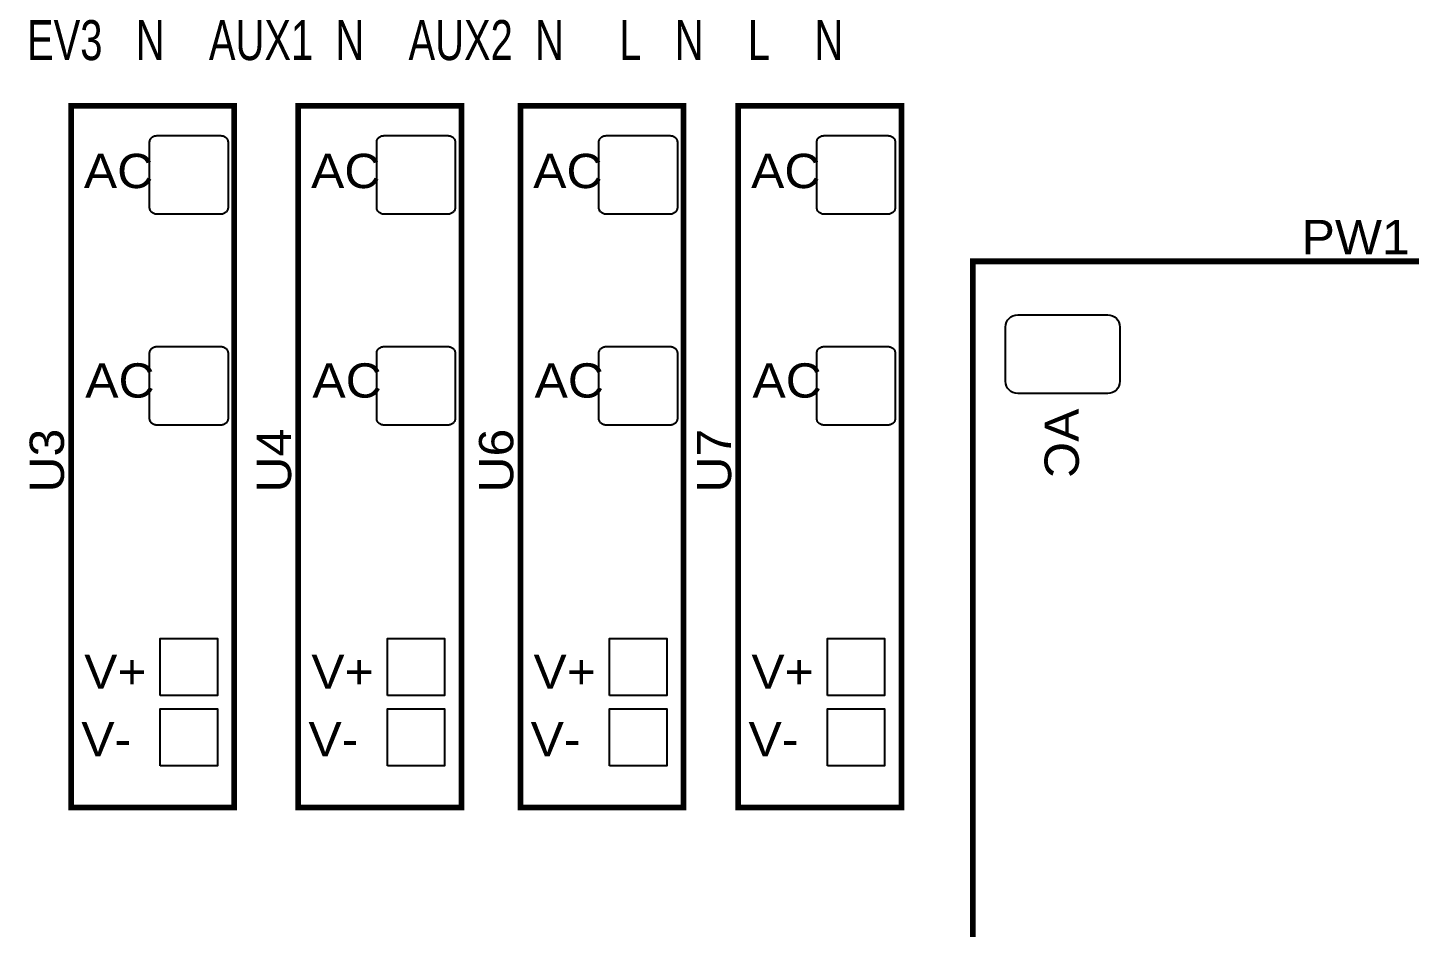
# Model space of a CAD drawing. Header units: inches. Extents: x 18.7 to 39.4, y 4.3 to 20.5.
# Drawn here: x 32.379 to 34.932, y 12.274 to 13.937 of the extents above; entities that cross this region are included whole.
import ezdxf

# ---------------------------------------------------------------- set-up
doc = ezdxf.new("R2010")
doc.units = ezdxf.units.IN
doc.header["$MEASUREMENT"] = 0
doc.styles.get("Standard").update_dxf_attribs({"font": 'arial.ttf'})

# ---------------------------------------------------------------- blocks, each defined once
blk = doc.blocks.new('NextionControlV4')
at = {"const_width": 0.008}
for points in [[(45.8644, 15.213), (46.0928, 15.213), (46.0928, 16.1955), (45.8644, 16.1955), (45.8644, 15.213)], [(45.8644, 15.213), (46.0928, 15.213), (46.0928, 16.1955), (45.8644, 16.1955), (45.8644, 15.213)], [(45.8644, 15.213), (46.0928, 15.213), (46.0928, 16.1955), (45.8644, 16.1955), (45.8644, 15.213)], [(46.1824, 15.213), (46.4108, 15.213), (46.4108, 16.1955), (46.1824, 16.1955), (46.1824, 15.213)], [(46.1824, 15.213), (46.4108, 15.213), (46.4108, 16.1955), (46.1824, 16.1955), (46.1824, 15.213)], [(46.1824, 15.213), (46.4108, 15.213), (46.4108, 16.1955), (46.1824, 16.1955), (46.1824, 15.213)], [(46.4934, 15.213), (46.7218, 15.213), (46.7218, 16.1955), (46.4934, 16.1955), (46.4934, 15.213)], [(46.4934, 15.213), (46.7218, 15.213), (46.7218, 16.1955), (46.4934, 16.1955), (46.4934, 15.213)], [(46.4934, 15.213), (46.7218, 15.213), (46.7218, 16.1955), (46.4934, 16.1955), (46.4934, 15.213)], [(46.7984, 15.213), (47.0268, 15.213), (47.0268, 16.1955), (46.7984, 16.1955), (46.7984, 15.213)], [(46.7984, 15.213), (47.0268, 15.213), (47.0268, 16.1955), (46.7984, 16.1955), (46.7984, 15.213)], [(46.7984, 15.213), (47.0268, 15.213), (47.0268, 16.1955), (46.7984, 16.1955), (46.7984, 15.213)], [(47.1266, 13.9148), (48.1975, 13.9148), (48.1975, 15.9778), (47.1266, 15.9778), (47.1266, 13.9148)], [(47.1266, 13.9148), (48.1975, 13.9148), (48.1975, 15.9778), (47.1266, 15.9778), (47.1266, 13.9148)], [(47.1266, 13.9148), (48.1975, 13.9148), (48.1975, 15.9778), (47.1266, 15.9778), (47.1266, 13.9148)]]:
    blk.add_lwpolyline(points, dxfattribs=at)
for points in [[(45.9742, 16.0538), (45.9742, 16.1438), (45.9742, 16.1448), (45.9744, 16.1458), (45.9746, 16.1468), (45.9749, 16.1477), (45.9753, 16.1486), (45.9758, 16.1494), (45.9764, 16.1502), (45.977, 16.1509), (45.9778, 16.1515), (45.9785, 16.1521), (45.9793, 16.1526), (45.9802, 16.153), (45.9811, 16.1533), (45.9821, 16.1536), (45.9831, 16.1537), (45.9842, 16.1538), (46.0742, 16.1538), (46.0752, 16.1537), (46.0762, 16.1536), (46.0772, 16.1533), (46.0781, 16.153), (46.079, 16.1526), (46.0798, 16.1521), (46.0806, 16.1515), (46.0813, 16.1509), (46.0819, 16.1502), (46.0825, 16.1494), (46.083, 16.1486), (46.0834, 16.1477), (46.0837, 16.1468), (46.084, 16.1458), (46.0841, 16.1448), (46.0842, 16.1438), (46.0842, 16.0538), (46.0841, 16.0527), (46.084, 16.0517), (46.0837, 16.0508), (46.0834, 16.0499), (46.083, 16.049), (46.0825, 16.0482), (46.0819, 16.0474), (46.0813, 16.0467), (46.0806, 16.046), (46.0798, 16.0455), (46.079, 16.045), (46.0781, 16.0446), (46.0772, 16.0442), (46.0762, 16.044), (46.0752, 16.0438), (46.0742, 16.0438), (45.9842, 16.0438), (45.9831, 16.0438), (45.9821, 16.044), (45.9811, 16.0442), (45.9802, 16.0446), (45.9793, 16.045), (45.9785, 16.0455), (45.9778, 16.046), (45.977, 16.0467), (45.9764, 16.0474), (45.9758, 16.0482), (45.9753, 16.049), (45.9749, 16.0499), (45.9746, 16.0508), (45.9744, 16.0517), (45.9742, 16.0527), (45.9742, 16.0538)], [(46.2922, 16.0538), (46.2922, 16.1438), (46.2922, 16.1448), (46.2924, 16.1458), (46.2926, 16.1468), (46.2929, 16.1477), (46.2933, 16.1486), (46.2938, 16.1494), (46.2944, 16.1502), (46.295, 16.1509), (46.2958, 16.1515), (46.2965, 16.1521), (46.2973, 16.1526), (46.2982, 16.153), (46.2991, 16.1533), (46.3001, 16.1536), (46.3011, 16.1537), (46.3022, 16.1538), (46.3922, 16.1538), (46.3932, 16.1537), (46.3942, 16.1536), (46.3952, 16.1533), (46.3961, 16.153), (46.397, 16.1526), (46.3978, 16.1521), (46.3986, 16.1515), (46.3993, 16.1509), (46.3999, 16.1502), (46.4005, 16.1494), (46.401, 16.1486), (46.4014, 16.1477), (46.4017, 16.1468), (46.402, 16.1458), (46.4021, 16.1448), (46.4022, 16.1438), (46.4022, 16.0538), (46.4021, 16.0527), (46.402, 16.0517), (46.4017, 16.0508), (46.4014, 16.0499), (46.401, 16.049), (46.4005, 16.0482), (46.3999, 16.0474), (46.3993, 16.0467), (46.3986, 16.046), (46.3978, 16.0455), (46.397, 16.045), (46.3961, 16.0446), (46.3952, 16.0442), (46.3942, 16.044), (46.3932, 16.0438), (46.3922, 16.0438), (46.3022, 16.0438), (46.3011, 16.0438), (46.3001, 16.044), (46.2991, 16.0442), (46.2982, 16.0446), (46.2973, 16.045), (46.2965, 16.0455), (46.2958, 16.046), (46.295, 16.0467), (46.2944, 16.0474), (46.2938, 16.0482), (46.2933, 16.049), (46.2929, 16.0499), (46.2926, 16.0508), (46.2924, 16.0517), (46.2922, 16.0527), (46.2922, 16.0538)], [(46.6032, 16.0538), (46.6032, 16.1438), (46.6032, 16.1448), (46.6034, 16.1458), (46.6036, 16.1468), (46.6039, 16.1477), (46.6043, 16.1486), (46.6048, 16.1494), (46.6054, 16.1502), (46.606, 16.1509), (46.6068, 16.1515), (46.6075, 16.1521), (46.6083, 16.1526), (46.6092, 16.153), (46.6101, 16.1533), (46.6111, 16.1536), (46.6121, 16.1537), (46.6132, 16.1538), (46.7032, 16.1538), (46.7042, 16.1537), (46.7052, 16.1536), (46.7062, 16.1533), (46.7071, 16.153), (46.708, 16.1526), (46.7088, 16.1521), (46.7096, 16.1515), (46.7103, 16.1509), (46.7109, 16.1502), (46.7115, 16.1494), (46.712, 16.1486), (46.7124, 16.1477), (46.7127, 16.1468), (46.713, 16.1458), (46.7131, 16.1448), (46.7132, 16.1438), (46.7132, 16.0538), (46.7131, 16.0527), (46.713, 16.0517), (46.7127, 16.0508), (46.7124, 16.0499), (46.712, 16.049), (46.7115, 16.0482), (46.7109, 16.0474), (46.7103, 16.0467), (46.7096, 16.046), (46.7088, 16.0455), (46.708, 16.045), (46.7071, 16.0446), (46.7062, 16.0442), (46.7052, 16.044), (46.7042, 16.0438), (46.7032, 16.0438), (46.6132, 16.0438), (46.6121, 16.0438), (46.6111, 16.044), (46.6101, 16.0442), (46.6092, 16.0446), (46.6083, 16.045), (46.6075, 16.0455), (46.6068, 16.046), (46.606, 16.0467), (46.6054, 16.0474), (46.6048, 16.0482), (46.6043, 16.049), (46.6039, 16.0499), (46.6036, 16.0508), (46.6034, 16.0517), (46.6032, 16.0527), (46.6032, 16.0538)], [(46.9082, 16.0538), (46.9082, 16.1438), (46.9082, 16.1448), (46.9084, 16.1458), (46.9086, 16.1468), (46.9089, 16.1477), (46.9093, 16.1486), (46.9098, 16.1494), (46.9104, 16.1502), (46.911, 16.1509), (46.9118, 16.1515), (46.9125, 16.1521), (46.9133, 16.1526), (46.9142, 16.153), (46.9151, 16.1533), (46.9161, 16.1536), (46.9171, 16.1537), (46.9182, 16.1538), (47.0082, 16.1538), (47.0092, 16.1537), (47.0102, 16.1536), (47.0112, 16.1533), (47.0121, 16.153), (47.013, 16.1526), (47.0138, 16.1521), (47.0146, 16.1515), (47.0153, 16.1509), (47.0159, 16.1502), (47.0165, 16.1494), (47.017, 16.1486), (47.0174, 16.1477), (47.0177, 16.1468), (47.018, 16.1458), (47.0181, 16.1448), (47.0182, 16.1438), (47.0182, 16.0538), (47.0181, 16.0527), (47.018, 16.0517), (47.0177, 16.0508), (47.0174, 16.0499), (47.017, 16.049), (47.0165, 16.0482), (47.0159, 16.0474), (47.0153, 16.0467), (47.0146, 16.046), (47.0138, 16.0455), (47.013, 16.045), (47.0121, 16.0446), (47.0112, 16.0442), (47.0102, 16.044), (47.0092, 16.0438), (47.0082, 16.0438), (46.9182, 16.0438), (46.9171, 16.0438), (46.9161, 16.044), (46.9151, 16.0442), (46.9142, 16.0446), (46.9133, 16.045), (46.9125, 16.0455), (46.9118, 16.046), (46.911, 16.0467), (46.9104, 16.0474), (46.9098, 16.0482), (46.9093, 16.049), (46.9089, 16.0499), (46.9086, 16.0508), (46.9084, 16.0517), (46.9082, 16.0527), (46.9082, 16.0538)], [(47.1726, 15.8098), (47.1726, 15.8858), (47.1729, 15.8893), (47.1739, 15.8925), (47.1754, 15.8954), (47.1775, 15.8979), (47.18, 15.9), (47.1829, 15.9015), (47.1861, 15.9025), (47.1896, 15.9028), (47.3156, 15.9028), (47.3191, 15.9025), (47.3223, 15.9015), (47.3252, 15.9), (47.3277, 15.8979), (47.3297, 15.8954), (47.3313, 15.8925), (47.3322, 15.8893), (47.3326, 15.8858), (47.3326, 15.8098), (47.3322, 15.8064), (47.3313, 15.8031), (47.3297, 15.8003), (47.3277, 15.7978), (47.3252, 15.7957), (47.3223, 15.7941), (47.3191, 15.7932), (47.3156, 15.7928), (47.1896, 15.7928), (47.1861, 15.7932), (47.1829, 15.7941), (47.18, 15.7957), (47.1775, 15.7978), (47.1754, 15.8003), (47.1739, 15.8031), (47.1729, 15.8064), (47.1726, 15.8098)], [(45.9742, 15.7585), (45.9742, 15.8485), (45.9742, 15.8496), (45.9744, 15.8506), (45.9746, 15.8515), (45.9749, 15.8524), (45.9753, 15.8533), (45.9758, 15.8541), (45.9764, 15.8549), (45.977, 15.8556), (45.9778, 15.8563), (45.9785, 15.8568), (45.9793, 15.8573), (45.9802, 15.8577), (45.9811, 15.8581), (45.9821, 15.8583), (45.9831, 15.8585), (45.9842, 15.8585), (46.0742, 15.8585), (46.0752, 15.8585), (46.0762, 15.8583), (46.0772, 15.8581), (46.0781, 15.8577), (46.079, 15.8573), (46.0798, 15.8568), (46.0806, 15.8563), (46.0813, 15.8556), (46.0819, 15.8549), (46.0825, 15.8541), (46.083, 15.8533), (46.0834, 15.8524), (46.0837, 15.8515), (46.084, 15.8506), (46.0841, 15.8496), (46.0842, 15.8485), (46.0842, 15.7585), (46.0841, 15.7575), (46.084, 15.7565), (46.0837, 15.7555), (46.0834, 15.7546), (46.083, 15.7537), (46.0825, 15.7529), (46.0819, 15.7521), (46.0813, 15.7514), (46.0806, 15.7508), (46.0798, 15.7502), (46.079, 15.7497), (46.0781, 15.7493), (46.0772, 15.749), (46.0762, 15.7487), (46.0752, 15.7486), (46.0742, 15.7485), (45.9842, 15.7485), (45.9831, 15.7486), (45.9821, 15.7487), (45.9811, 15.749), (45.9802, 15.7493), (45.9793, 15.7497), (45.9785, 15.7502), (45.9778, 15.7508), (45.977, 15.7514), (45.9764, 15.7521), (45.9758, 15.7529), (45.9753, 15.7537), (45.9749, 15.7546), (45.9746, 15.7555), (45.9744, 15.7565), (45.9742, 15.7575), (45.9742, 15.7585)], [(46.2922, 15.7585), (46.2922, 15.8485), (46.2922, 15.8496), (46.2924, 15.8506), (46.2926, 15.8515), (46.2929, 15.8524), (46.2933, 15.8533), (46.2938, 15.8541), (46.2944, 15.8549), (46.295, 15.8556), (46.2958, 15.8563), (46.2965, 15.8568), (46.2973, 15.8573), (46.2982, 15.8577), (46.2991, 15.8581), (46.3001, 15.8583), (46.3011, 15.8585), (46.3022, 15.8585), (46.3922, 15.8585), (46.3932, 15.8585), (46.3942, 15.8583), (46.3952, 15.8581), (46.3961, 15.8577), (46.397, 15.8573), (46.3978, 15.8568), (46.3986, 15.8563), (46.3993, 15.8556), (46.3999, 15.8549), (46.4005, 15.8541), (46.401, 15.8533), (46.4014, 15.8524), (46.4017, 15.8515), (46.402, 15.8506), (46.4021, 15.8496), (46.4022, 15.8485), (46.4022, 15.7585), (46.4021, 15.7575), (46.402, 15.7565), (46.4017, 15.7555), (46.4014, 15.7546), (46.401, 15.7537), (46.4005, 15.7529), (46.3999, 15.7521), (46.3993, 15.7514), (46.3986, 15.7508), (46.3978, 15.7502), (46.397, 15.7497), (46.3961, 15.7493), (46.3952, 15.749), (46.3942, 15.7487), (46.3932, 15.7486), (46.3922, 15.7485), (46.3022, 15.7485), (46.3011, 15.7486), (46.3001, 15.7487), (46.2991, 15.749), (46.2982, 15.7493), (46.2973, 15.7497), (46.2965, 15.7502), (46.2958, 15.7508), (46.295, 15.7514), (46.2944, 15.7521), (46.2938, 15.7529), (46.2933, 15.7537), (46.2929, 15.7546), (46.2926, 15.7555), (46.2924, 15.7565), (46.2922, 15.7575), (46.2922, 15.7585)], [(46.6032, 15.7585), (46.6032, 15.8485), (46.6032, 15.8496), (46.6034, 15.8506), (46.6036, 15.8515), (46.6039, 15.8524), (46.6043, 15.8533), (46.6048, 15.8541), (46.6054, 15.8549), (46.606, 15.8556), (46.6068, 15.8563), (46.6075, 15.8568), (46.6083, 15.8573), (46.6092, 15.8577), (46.6101, 15.8581), (46.6111, 15.8583), (46.6121, 15.8585), (46.6132, 15.8585), (46.7032, 15.8585), (46.7042, 15.8585), (46.7052, 15.8583), (46.7062, 15.8581), (46.7071, 15.8577), (46.708, 15.8573), (46.7088, 15.8568), (46.7096, 15.8563), (46.7103, 15.8556), (46.7109, 15.8549), (46.7115, 15.8541), (46.712, 15.8533), (46.7124, 15.8524), (46.7127, 15.8515), (46.713, 15.8506), (46.7131, 15.8496), (46.7132, 15.8485), (46.7132, 15.7585), (46.7131, 15.7575), (46.713, 15.7565), (46.7127, 15.7555), (46.7124, 15.7546), (46.712, 15.7537), (46.7115, 15.7529), (46.7109, 15.7521), (46.7103, 15.7514), (46.7096, 15.7508), (46.7088, 15.7502), (46.708, 15.7497), (46.7071, 15.7493), (46.7062, 15.749), (46.7052, 15.7487), (46.7042, 15.7486), (46.7032, 15.7485), (46.6132, 15.7485), (46.6121, 15.7486), (46.6111, 15.7487), (46.6101, 15.749), (46.6092, 15.7493), (46.6083, 15.7497), (46.6075, 15.7502), (46.6068, 15.7508), (46.606, 15.7514), (46.6054, 15.7521), (46.6048, 15.7529), (46.6043, 15.7537), (46.6039, 15.7546), (46.6036, 15.7555), (46.6034, 15.7565), (46.6032, 15.7575), (46.6032, 15.7585)], [(46.9082, 15.7585), (46.9082, 15.8485), (46.9082, 15.8496), (46.9084, 15.8506), (46.9086, 15.8515), (46.9089, 15.8524), (46.9093, 15.8533), (46.9098, 15.8541), (46.9104, 15.8549), (46.911, 15.8556), (46.9118, 15.8563), (46.9125, 15.8568), (46.9133, 15.8573), (46.9142, 15.8577), (46.9151, 15.8581), (46.9161, 15.8583), (46.9171, 15.8585), (46.9182, 15.8585), (47.0082, 15.8585), (47.0092, 15.8585), (47.0102, 15.8583), (47.0112, 15.8581), (47.0121, 15.8577), (47.013, 15.8573), (47.0138, 15.8568), (47.0146, 15.8563), (47.0153, 15.8556), (47.0159, 15.8549), (47.0165, 15.8541), (47.017, 15.8533), (47.0174, 15.8524), (47.0177, 15.8515), (47.018, 15.8506), (47.0181, 15.8496), (47.0182, 15.8485), (47.0182, 15.7585), (47.0181, 15.7575), (47.018, 15.7565), (47.0177, 15.7555), (47.0174, 15.7546), (47.017, 15.7537), (47.0165, 15.7529), (47.0159, 15.7521), (47.0153, 15.7514), (47.0146, 15.7508), (47.0138, 15.7502), (47.013, 15.7497), (47.0121, 15.7493), (47.0112, 15.749), (47.0102, 15.7487), (47.0092, 15.7486), (47.0082, 15.7485), (46.9182, 15.7485), (46.9171, 15.7486), (46.9161, 15.7487), (46.9151, 15.749), (46.9142, 15.7493), (46.9133, 15.7497), (46.9125, 15.7502), (46.9118, 15.7508), (46.911, 15.7514), (46.9104, 15.7521), (46.9098, 15.7529), (46.9093, 15.7537), (46.9089, 15.7546), (46.9086, 15.7555), (46.9084, 15.7565), (46.9082, 15.7575), (46.9082, 15.7585)], [(45.9892, 15.3698), (45.9892, 15.4498), (46.0692, 15.4498), (46.0692, 15.3698), (45.9892, 15.3698)], [(46.3072, 15.3698), (46.3072, 15.4498), (46.3872, 15.4498), (46.3872, 15.3698), (46.3072, 15.3698)], [(46.6182, 15.3698), (46.6182, 15.4498), (46.6982, 15.4498), (46.6982, 15.3698), (46.6182, 15.3698)], [(46.9232, 15.3698), (46.9232, 15.4498), (47.0032, 15.4498), (47.0032, 15.3698), (46.9232, 15.3698)], [(45.9892, 15.2714), (45.9892, 15.3514), (46.0692, 15.3514), (46.0692, 15.2714), (45.9892, 15.2714)], [(46.3072, 15.2714), (46.3072, 15.3514), (46.3872, 15.3514), (46.3872, 15.2714), (46.3072, 15.2714)], [(46.6182, 15.2714), (46.6182, 15.3514), (46.6982, 15.3514), (46.6982, 15.2714), (46.6182, 15.2714)], [(46.9232, 15.2714), (46.9232, 15.3514), (47.0032, 15.3514), (47.0032, 15.2714), (46.9232, 15.2714)]]:
    blk.add_lwpolyline(points, close=True)
for s, height, width, p in [('EV1   N   EV2   N   EV3   N    AUX1  N    AUX2  N     L   N    L    N', 0.056, 0.714286, (45.3245, 16.2595)), ('EV1   N   EV2   N   EV3   N    AUX1  N    AUX2  N     L   N    L    N', 0.056, 0.714286, (45.3245, 16.2595)), ('EV1   N   EV2   N   EV3   N    AUX1  N    AUX2  N     L   N    L    N', 0.056, 0.714286, (45.3245, 16.2595)), ('AC', 0.048, 1.041667, (45.8823, 16.0803)), ('AC', 0.048, 1.041667, (45.8823, 16.0803)), ('AC', 0.048, 1.041667, (45.8823, 16.0803)), ('AC', 0.048, 1.041667, (46.2003, 16.0803)), ('AC', 0.048, 1.041667, (46.2003, 16.0803)), ('AC', 0.048, 1.041667, (46.2003, 16.0803)), ('AC', 0.048, 1.041667, (46.5113, 16.0803)), ('AC', 0.048, 1.041667, (46.5113, 16.0803)), ('AC', 0.048, 1.041667, (46.5113, 16.0803)), ('AC', 0.048, 1.041667, (46.8163, 16.0803)), ('AC', 0.048, 1.041667, (46.8163, 16.0803)), ('AC', 0.048, 1.041667, (46.8163, 16.0803)), ('PW1', 0.048, 1.041667, (47.587, 15.9878)), ('PW1', 0.048, 1.041667, (47.587, 15.9878)), ('PW1', 0.048, 1.041667, (47.587, 15.9878)), ('AC', 0.048, 1.041667, (45.8842, 15.787)), ('AC', 0.048, 1.041667, (45.8842, 15.787)), ('AC', 0.048, 1.041667, (45.8842, 15.787)), ('AC', 0.048, 1.041667, (46.2022, 15.787)), ('AC', 0.048, 1.041667, (46.2022, 15.787)), ('AC', 0.048, 1.041667, (46.2022, 15.787)), ('AC', 0.048, 1.041667, (46.5132, 15.787)), ('AC', 0.048, 1.041667, (46.5132, 15.787)), ('AC', 0.048, 1.041667, (46.5132, 15.787)), ('AC', 0.048, 1.041667, (46.8182, 15.787)), ('AC', 0.048, 1.041667, (46.8182, 15.787)), ('AC', 0.048, 1.041667, (46.8182, 15.787)), ('V+', 0.048, 1.041667, (45.8827, 15.3793)), ('V+', 0.048, 1.041667, (45.8827, 15.3793)), ('V+', 0.048, 1.041667, (45.8827, 15.3793)), ('V+', 0.048, 1.041667, (46.2007, 15.3793)), ('V+', 0.048, 1.041667, (46.2007, 15.3793)), ('V+', 0.048, 1.041667, (46.2007, 15.3793)), ('V+', 0.048, 1.041667, (46.5117, 15.3793)), ('V+', 0.048, 1.041667, (46.5117, 15.3793)), ('V+', 0.048, 1.041667, (46.5117, 15.3793)), ('V+', 0.048, 1.041667, (46.8167, 15.3793)), ('V+', 0.048, 1.041667, (46.8167, 15.3793)), ('V+', 0.048, 1.041667, (46.8167, 15.3793)), ('V-', 0.048, 1.041667, (45.8787, 15.2848)), ('V-', 0.048, 1.041667, (45.8787, 15.2848)), ('V-', 0.048, 1.041667, (45.8787, 15.2848)), ('V-', 0.048, 1.041667, (46.1967, 15.2848)), ('V-', 0.048, 1.041667, (46.1967, 15.2848)), ('V-', 0.048, 1.041667, (46.1967, 15.2848)), ('V-', 0.048, 1.041667, (46.5077, 15.2848)), ('V-', 0.048, 1.041667, (46.5077, 15.2848)), ('V-', 0.048, 1.041667, (46.5077, 15.2848)), ('V-', 0.048, 1.041667, (46.8127, 15.2848)), ('V-', 0.048, 1.041667, (46.8127, 15.2848)), ('V-', 0.048, 1.041667, (46.8127, 15.2848))]:
    blk.add_text(s, height=height, dxfattribs=dict(width=width)).set_placement(p)
at = {"text_generation_flag": 2, "width": 1.041667}
blk.add_text('AC', height=0.048, rotation=90, dxfattribs=at).set_placement((47.2751, 15.7717))
blk.add_text('AC', height=0.048, rotation=90, dxfattribs=at).set_placement((47.2751, 15.7717))
blk.add_text('AC', height=0.048, rotation=90, dxfattribs=at).set_placement((47.2751, 15.7717))
at = {"width": 1.041667}
for s, p in [('U3', (45.8544, 15.6542)), ('U3', (45.8544, 15.6542)), ('U3', (45.8544, 15.6542)), ('U4', (46.1724, 15.6542)), ('U4', (46.1724, 15.6542)), ('U4', (46.1724, 15.6542)), ('U6', (46.4834, 15.6542)), ('U6', (46.4834, 15.6542)), ('U6', (46.4834, 15.6542)), ('U7', (46.7884, 15.6542)), ('U7', (46.7884, 15.6542)), ('U7', (46.7884, 15.6542))]:
    blk.add_text(s, height=0.048, rotation=90, dxfattribs=at).set_placement(p)

msp = doc.modelspace()

# ---------------------------------------------------------------- block references
at = {"xscale": 1.32, "yscale": 1.32, "zscale": 1.32}
msp.add_blockref('NextionControlV4', (-28.0821, -7.5854), dxfattribs=at)

doc.saveas('drawing.dxf')
